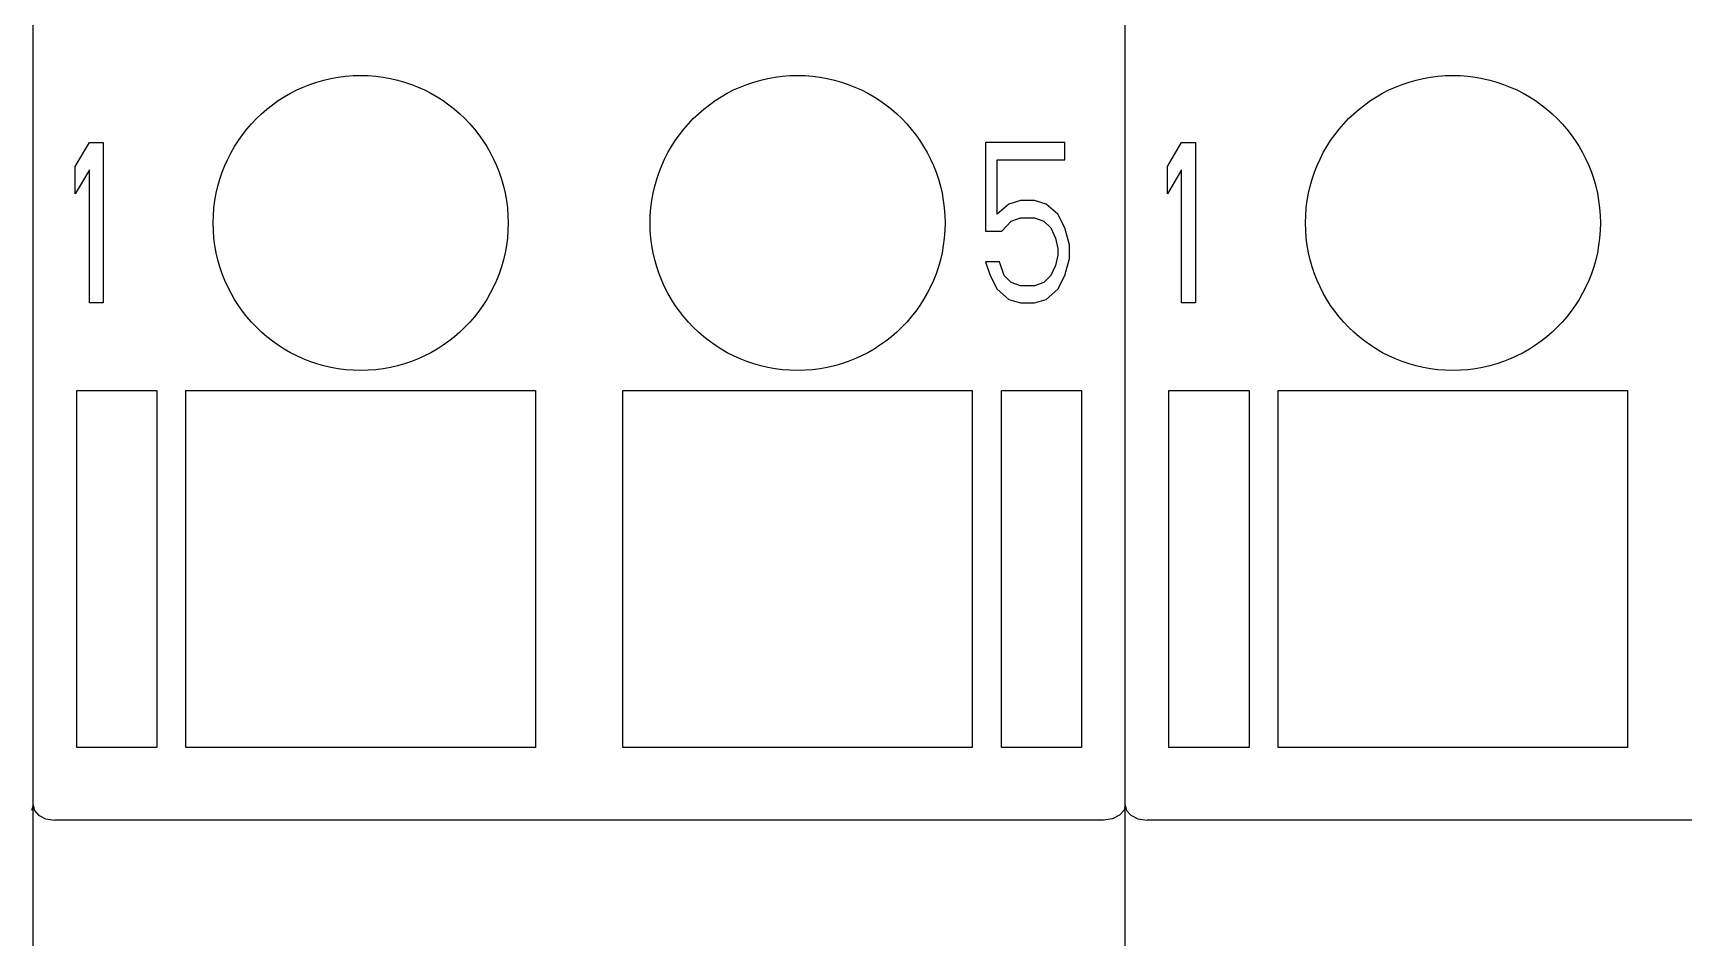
# Model space of a CAD drawing. Extents: x 10 to 622, y -523 to 292.
# Drawn here: x 279.28 to 283.871, y 98.911 to 101.426 of the extents above; entities that cross this region are included whole.
import ezdxf

# ---------------------------------------------------------------- set-up
doc = ezdxf.new("R2010")
doc.units = 0
doc.header["$LTSCALE"] = 5
doc.header["$MEASUREMENT"] = 0
doc.layers.get('0').update_dxf_attribs({"linetype": 'CONTINUOUS'})

msp = doc.modelspace()

# ---------------------------------------------------------------- linework, layer by layer
at = {"color": 7, "linetype": 'Continuous'}
for p, q in [((279.2797, 91.5843), (279.2797, 118.1094)), ((279.2797, 91.5843), (279.2797, 118.1094)), ((282.3169, 91.5843), (282.3169, 118.1094)), ((282.3169, 91.5843), (282.3169, 118.1094)), ((279.3973, 101.0553), (279.4363, 101.1216)), ((279.4363, 101.1216), (279.4752, 101.1216)), ((279.4752, 101.1216), (279.4752, 100.6761)), ((281.9283, 101.1216), (281.9283, 100.8752)), ((282.1492, 101.1216), (281.9283, 101.1216)), ((282.1492, 101.0742), (282.1492, 101.1216)), ((282.4345, 101.0553), (282.4735, 101.1216)), ((282.4735, 101.1216), (282.5125, 101.1216)), ((282.5125, 101.1216), (282.5125, 100.6761)), ((279.3973, 100.9794), (279.3973, 101.0553)), ((281.9608, 100.9226), (281.9608, 101.0742)), ((281.9608, 101.0742), (282.1492, 101.0742)), ((282.4345, 100.9794), (282.4345, 101.0553)), ((279.4363, 101.0458), (279.3973, 100.9794)), ((279.4363, 100.6761), (279.4363, 101.0458)), ((282.4735, 101.0458), (282.4345, 100.9794)), ((282.4735, 100.6761), (282.4735, 101.0458)), ((282.0257, 100.9605), (281.9933, 100.951)), ((282.0647, 100.9605), (282.0257, 100.9605)), ((282.0972, 100.951), (282.0647, 100.9605)), ((281.9933, 100.951), (281.9608, 100.9226)), ((281.9998, 100.9036), (282.0257, 100.9131)), ((282.0257, 100.9131), (282.0647, 100.9131)), ((282.0647, 100.9131), (282.0907, 100.9036)), ((282.1297, 100.9226), (282.0972, 100.951)), ((282.1492, 100.8847), (282.1297, 100.9226)), ((281.9283, 100.8752), (281.9738, 100.8752)), ((281.9738, 100.8752), (281.9998, 100.9036)), ((282.0907, 100.9036), (282.1102, 100.8847)), ((282.1102, 100.8847), (282.1232, 100.8562)), ((282.1622, 100.8373), (282.1492, 100.8847)), ((282.1232, 100.8562), (282.1297, 100.8278)), ((282.1297, 100.8278), (282.1297, 100.8088)), ((282.1622, 100.7994), (282.1622, 100.8373)), ((281.9283, 100.7899), (281.9413, 100.752)), ((281.9673, 100.7899), (281.9283, 100.7899)), ((281.9803, 100.752), (281.9673, 100.7899)), ((282.1232, 100.7804), (282.1102, 100.752)), ((282.1297, 100.8088), (282.1232, 100.7804)), ((282.1492, 100.752), (282.1622, 100.7994)), ((281.9413, 100.752), (281.9608, 100.7141)), ((281.9998, 100.733), (281.9803, 100.752)), ((282.0257, 100.7235), (281.9998, 100.733)), ((282.0907, 100.733), (282.0647, 100.7235)), ((282.1102, 100.752), (282.0907, 100.733)), ((282.1297, 100.7141), (282.1492, 100.752)), ((281.9608, 100.7141), (281.9933, 100.6856)), ((281.9933, 100.6856), (282.0257, 100.6761)), ((282.0647, 100.7235), (282.0257, 100.7235)), ((282.0647, 100.6761), (282.0972, 100.6856)), ((282.0972, 100.6856), (282.1297, 100.7141)), ((279.4752, 100.6761), (279.4363, 100.6761)), ((282.0257, 100.6761), (282.0647, 100.6761)), ((282.5125, 100.6761), (282.4735, 100.6761)), ((279.4012, 99.4406), (279.4012, 100.4327)), ((279.4012, 100.4327), (279.6239, 100.4327)), ((279.6239, 100.4327), (279.6239, 99.4406)), ((279.7049, 99.4406), (279.7049, 100.4327)), ((279.7049, 100.4327), (280.6768, 100.4327)), ((280.6768, 100.4327), (280.6768, 99.4406)), ((280.9198, 99.4406), (280.9198, 100.4327)), ((280.9198, 100.4327), (281.8917, 100.4327)), ((281.8917, 100.4327), (281.8917, 99.4406)), ((281.9727, 99.4406), (281.9727, 100.4327)), ((281.9727, 100.4327), (282.1954, 100.4327)), ((282.1954, 100.4327), (282.1954, 99.4406)), ((282.4384, 99.4406), (282.4384, 100.4327)), ((282.4384, 100.4327), (282.6611, 100.4327)), ((282.6611, 100.4327), (282.6611, 99.4406)), ((282.7421, 99.4406), (282.7421, 100.4327)), ((282.7421, 100.4327), (283.714, 100.4327)), ((283.714, 100.4327), (283.714, 99.4406)), ((279.6239, 99.4406), (279.4012, 99.4406)), ((280.6768, 99.4406), (279.7049, 99.4406)), ((281.8917, 99.4406), (280.9198, 99.4406)), ((282.1954, 99.4406), (281.9727, 99.4406)), ((282.6611, 99.4406), (282.4384, 99.4406)), ((283.714, 99.4406), (282.7421, 99.4406)), ((279.2797, 99.2806), (279.2759, 99.2658)), ((279.2797, 99.2806), (279.2835, 99.2658)), ((279.2835, 99.2658), (279.2952, 99.2522)), ((282.3131, 99.2658), (282.3014, 99.2522)), ((282.3169, 99.2806), (282.3131, 99.2658)), ((282.3169, 99.2806), (282.3207, 99.2658)), ((282.3207, 99.2658), (282.3324, 99.2522)), ((279.2952, 99.2522), (279.3147, 99.2421)), ((279.3147, 99.2421), (279.3404, 99.2381)), ((282.2562, 99.2381), (279.3404, 99.2381)), ((282.2819, 99.2421), (282.2562, 99.2381)), ((282.3014, 99.2522), (282.2819, 99.2421)), ((282.3324, 99.2522), (282.3519, 99.2421)), ((282.3519, 99.2421), (282.3777, 99.2381)), ((285.2934, 99.2381), (282.3777, 99.2381))]:
    msp.add_line(p, q, dxfattribs=at)
for centre in [(280.1908, 100.8984), (281.4057, 100.8984), (283.2281, 100.8984)]:
    msp.add_circle(centre, 0.41, dxfattribs=at)

doc.saveas('drawing.dxf')
